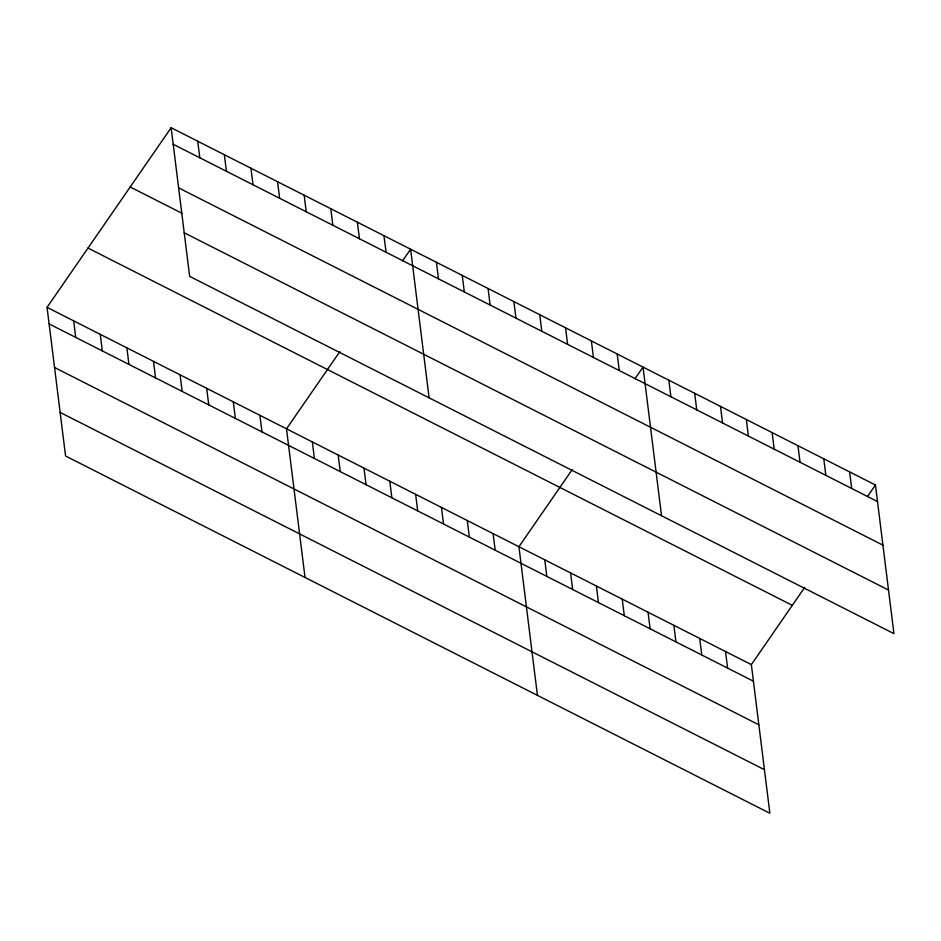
<?xml version="1.0" encoding="UTF-8"?>
<svg xmlns="http://www.w3.org/2000/svg" width="941" height="941" viewBox="0 0 941 941"><rect width="100%" height="100%" fill="white"/><g stroke="black" fill="none" stroke-linecap="round" stroke-linejoin="round"><path stroke-width="1.41" d="M804.708 587.384L751.353 664.628L769.867 813.271L65.564 455.997L47.05 307.354L171.133 127.729L875.436 485.003L893.95 633.646L189.647 276.372L171.133 127.729M339.866 351.581L286.511 428.825L305.025 577.48M402.572 260.822L410.594 249.2L429.108 397.843M572.293 469.488L518.926 546.733L537.44 695.375M634.987 378.717L643.021 367.096L661.535 515.75M867.402 496.625L875.436 485.003M173.203 144.279L877.494 501.553M178.625 187.871L882.929 545.145M130.187 187L182.131 213.348M184.224 232.78L888.516 590.054M87.995 248.071L792.298 605.345M47.05 307.354L751.353 664.628M49.108 323.916L753.412 681.19M54.543 367.496L758.834 724.77M60.13 412.417L764.433 769.691M849.605 471.9L851.676 488.45M823.787 458.796L825.845 475.358M797.968 445.693L800.026 462.254M772.138 432.601L774.196 449.151M746.319 419.498L748.377 436.059M720.488 406.394L722.547 422.956M694.67 393.303L696.728 409.853M725.523 651.525L727.581 668.086M668.839 380.199L670.898 396.749M699.704 638.433L701.763 654.983M673.874 625.33L675.932 641.891M617.19 353.992L619.26 370.554M648.055 612.226L650.113 628.788M591.371 340.901L593.43 357.451M622.224 599.135L624.295 615.685M565.541 327.797L567.611 344.359M596.406 586.031L598.464 602.581M539.722 314.694L541.781 331.256M570.575 572.928L572.646 589.489M513.892 301.602L515.962 318.152M544.757 559.824L546.815 576.386M488.073 288.499L490.132 305.049M462.243 275.395L464.313 291.957M493.108 533.629L495.166 550.179M436.424 262.292L438.482 278.854M467.277 520.526L469.347 537.088M441.458 507.422L443.517 523.984M383.987 235.697L386.057 252.259M415.628 494.331L417.698 510.881M389.809 481.227L391.868 497.789M357.38 222.205L359.45 238.755M363.979 468.124L366.049 484.686M330.773 208.702L332.843 225.264M338.16 455.032L340.219 471.582M304.166 195.21L306.237 211.76M312.341 441.929L314.4 458.479M277.56 181.707L279.63 198.269M250.953 168.216L253.023 184.765M259.904 415.334L261.963 431.884M224.346 154.712L226.416 171.274M233.297 401.831L235.356 418.392M197.739 141.221L199.81 157.782M206.691 388.339L208.749 404.889M180.084 374.836L182.142 391.397M153.477 361.344L155.536 377.894M126.87 347.841L128.929 364.402M100.264 334.349L102.322 350.911M73.657 320.846L75.715 337.407"/></g></svg>
